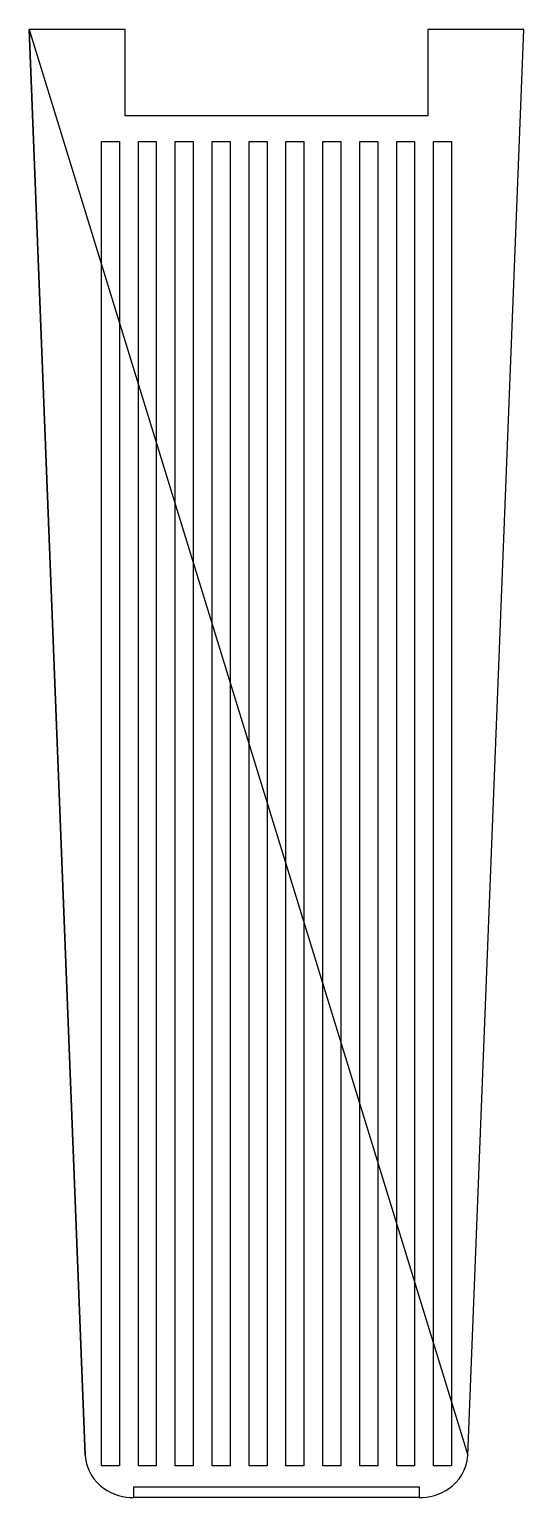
# Model space of a CAD drawing. Extents: x 0 to 153, y 0 to 453.
import ezdxf

# ---------------------------------------------------------------- set-up
doc = ezdxf.new("R2010")
doc.units = 0
doc.layers.add('Layer_1', color=7, linetype='CONTINUOUS')

msp = doc.modelspace()

# ---------------------------------------------------------------- linework, layer by layer
at = {"layer": 'Layer_1', "color": 1}
for points in [[(0.145931, 453.405594), (17.362573, 13.263981)], [(135.73132, 13.263981), (152.94796, 453.405594), (123.303992, 453.397754), (123.303992, 426.708846), (29.788342, 426.708846), (29.788342, 453.397754), (0.145931, 453.405594)], [(22.448721, 418.829654), (27.997256, 418.829654), (27.997256, 9.939424), (22.448721, 9.939424), (22.448721, 418.829654)], [(33.854081, 418.829654), (39.402616, 418.829654), (39.402616, 9.939424), (33.854081, 9.939424), (33.854081, 418.829654)], [(45.259361, 418.829654), (50.807896, 418.829654), (50.807896, 9.939424), (45.259361, 9.939424), (45.259361, 418.829654)], [(56.664721, 418.829654), (62.213256, 418.829654), (62.213256, 9.939424), (56.664721, 9.939424), (56.664721, 418.829654)], [(68.070081, 418.829654), (73.618616, 418.829654), (73.618616, 9.939424), (68.070081, 9.939424), (68.070081, 418.829654)], [(79.475361, 418.829654), (85.023896, 418.829654), (85.023896, 9.939424), (79.475361, 9.939424), (79.475361, 418.829654)], [(90.880641, 418.829654), (96.429176, 418.829654), (96.429176, 9.939424), (90.880641, 9.939424), (90.880641, 418.829654)], [(102.286001, 418.829654), (107.834536, 418.829654), (107.834536, 9.939424), (102.286001, 9.939424), (102.286001, 418.829654)], [(113.691281, 418.829654), (119.239816, 418.829654), (119.239816, 9.939424), (113.691281, 9.939424), (113.691281, 418.829654)], [(125.096641, 418.829654), (130.645176, 418.829654), (130.645176, 9.939424), (125.096641, 9.939424), (125.096641, 418.829654)], [(32.401635, 0.140541), (32.401635, 3.524917), (120.690696, 3.524917), (120.690696, 0.140541)]]:
    msp.add_lwpolyline(points, close=True, dxfattribs=at)
for points in [[(17.362573, 13.263981), (18.264493, 3.599509), (26.646995, 0.148541), (32.401635, 0.140541)], [(120.690696, 0.140541), (126.445336, 0.148541), (134.82948, 3.599509), (135.73132, 13.263981)]]:
    msp.add_open_spline(points, degree=3, dxfattribs=at)

doc.saveas('drawing.dxf')
